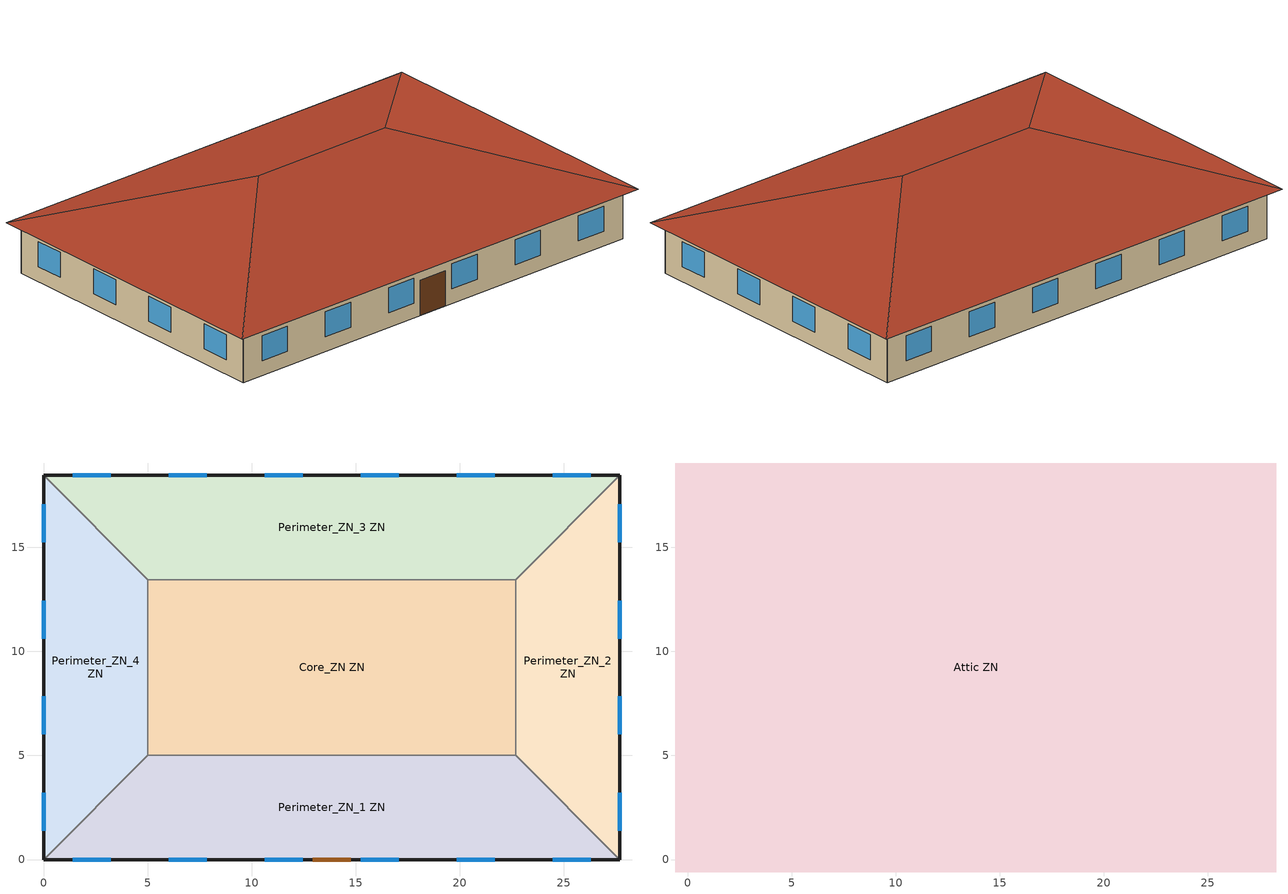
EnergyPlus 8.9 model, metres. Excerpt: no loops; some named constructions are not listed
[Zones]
Core_ZN ZN
 floor ground (Typical Insulated Carpeted 6in Slab Floor): 22.69,13.46 22.69,5 5,5 5,13.46 z0
 wall to Perimeter_ZN_2 ZN (Typical Interior Wall): 22.69,5 22.69,13.46 z0:3.05
 wall to Perimeter_ZN_3 ZN (Typical Interior Wall): 22.69,13.46 5,13.46 z0:3.05
 wall to Perimeter_ZN_1 ZN (Typical Interior Wall): 5,5 22.69,5 z0:3.05
 wall to Perimeter_ZN_4 ZN (Typical Interior Wall): 5,13.46 5,5 z0:3.05
Perimeter_ZN_1 ZN
 floor ground (Typical Insulated Carpeted 6in Slab Floor): 22.69,5 27.69,0 0,0 5,5 z0
 wall outside (Typical Insulated Wood Framed Exterior Wall R-11.24): 0,0 27.69,0 z0:3.05
 wall to Perimeter_ZN_2 ZN (Typical Interior Wall): 27.69,0 22.69,5 z0:3.05
 wall to Perimeter_ZN_4 ZN (Typical Interior Wall): 5,5 0,0 z0:3.05
 window (U 0.57 SHGC 0.49 Dbl Blue 6mm/6mm Air): 1.39,0 3.22,0 / 6.01,0 7.84,0 / 10.62,0 12.45,0 / 15.24,0 17.07,0 / 19.85,0 21.68,0 / 24.47,0 26.3,0 z0.9:2.42
 door (Typical Insulated Metal Door R-1.43): 12.93,0 14.76,0 z0:2.13
Perimeter_ZN_2 ZN
 floor ground (Typical Insulated Carpeted 6in Slab Floor): 27.69,18.46 27.69,0 22.69,5 22.69,13.46 z0
 wall outside (Typical Insulated Wood Framed Exterior Wall R-11.24): 27.69,0 27.69,18.46 z0:3.05
 wall to Perimeter_ZN_3 ZN (Typical Interior Wall): 27.69,18.46 22.69,13.46 z0:3.05
 window (U 0.57 SHGC 0.49 Dbl Blue 6mm/6mm Air): 27.69,1.39 27.69,3.22 / 27.69,6.01 27.69,7.84 / 27.69,10.62 27.69,12.45 / 27.69,15.24 27.69,17.07 z0.9:2.42
Perimeter_ZN_3 ZN
 floor ground (Typical Insulated Carpeted 6in Slab Floor): 27.69,18.46 22.69,13.46 5,13.46 0,18.46 z0
 wall outside (Typical Insulated Wood Framed Exterior Wall R-11.24): 27.69,18.46 0,18.46 z0:3.05
 wall to Perimeter_ZN_4 ZN (Typical Interior Wall): 0,18.46 5,13.46 z0:3.05
 window (U 0.57 SHGC 0.49 Dbl Blue 6mm/6mm Air): 26.3,18.46 24.47,18.46 / 21.68,18.46 19.85,18.46 / 17.07,18.46 15.24,18.46 / 12.45,18.46 10.62,18.46 / 7.84,18.46 6.01,18.46 / 3.22,18.46 1.39,18.46 z0.9:2.42
Perimeter_ZN_4 ZN
 floor ground (Typical Insulated Carpeted 6in Slab Floor): 0,18.46 5,13.46 5,5 0,0 z0
 wall outside (Typical Insulated Wood Framed Exterior Wall R-11.24): 0,18.46 0,0 z0:3.05
 window (U 0.57 SHGC 0.49 Dbl Blue 6mm/6mm Air): 0,17.07 0,15.24 / 0,12.45 0,10.62 / 0,7.84 0,6.01 / 0,3.22 0,1.39 z0.9:2.42
Attic ZN
 floor outside (Typical Insulated Exterior Mass Floor R-13.51): 28.29,19.06 28.29,-0.6 27.69,0 27.69,18.46 z3.05; 28.29,19.06 27.69,18.46 0,18.46 -0.6,19.06 z3.05; 27.69,0 28.29,-0.6 -0.6,-0.6 0,0 z3.05; -0.6,19.06 0,18.46 0,0 -0.6,-0.6 z3.05
 floor to Core_ZN ZN (Typical Interior Floor): 22.69,13.46 22.69,5 5,5 5,13.46 z3.05
 floor to Perimeter_ZN_2 ZN (Typical Interior Floor): 27.69,18.46 27.69,0 22.69,5 22.69,13.46 z3.05
 floor to Perimeter_ZN_3 ZN (Typical Interior Floor): 27.69,18.46 22.69,13.46 5,13.46 0,18.46 z3.05
 floor to Perimeter_ZN_1 ZN (Typical Interior Floor): 22.69,5 27.69,0 0,0 5,5 z3.05
 floor to Perimeter_ZN_4 ZN (Typical Interior Floor): 0,18.46 5,13.46 5,5 0,0 z3.05
 roof outside (Typical Wood Joist Attic Floor R-29.41): 18.46,9.23,6.33 28.29,-0.6,3.05 28.29,19.06,3.05; 18.46,9.23,6.33 28.29,19.06,3.05 -0.6,19.06,3.05 9.23,9.23,6.33; 9.23,9.23,6.33 -0.6,-0.6,3.05 28.29,-0.6,3.05 18.46,9.23,6.33; 9.23,9.23,6.33 -0.6,19.06,3.05 -0.6,-0.6,3.05
[MaterialProperty:GlazingSpectralData] Wavelength 1 {micron}=0.3; transmittance 1=0; front reflectance 1=0.04; back reflectance 1=0.04; Wavelength 2 {micron}=0.305; transmittance 2=0; front reflectance 2=0.04; back reflectance 2=0.04; Wavelength 3 {micron}=0.31; transmittance 3=0; front reflectance 3=0.04; back reflectance 3=0.04; Wavelength 4 {micron}=0.315; transmittance 4=0; front reflectance 4=0.04; back reflectance 4=0.04; Wavelength 5 {micron}=0.32; transmittance 5=0; front reflectance 5=0.04; back reflectance 5=0.04; Wavelength 6 {micron}=0.325; transmittance 6=0.001; front reflectance 6=0.04; back reflectance 6=0.04; Wavelength 7 {micron}=0.33; transmittance 7=0.001; front reflectance 7=0.04; back reflectance 7=0.04; Wavelength 8 {micron}=0.335; transmittance 8=0.001; front reflectance 8=0.04; back reflectance 8=0.04; Wavelength 9 {micron}=0.34; transmittance 9=0.001; front reflectance 9=0.04; back reflectance 9=0.04; Wavelength 10 {micron}=0.345; transmittance 10=0.001; front reflectance 10=0.04; back reflectance 10=0.04; Wavelength 11 {micron}=0.35; transmittance 11=0.001; front reflectance 11=0.04; back reflectance 11=0.04; Wavelength 12 {micron}=0.355; front reflectance 12=0.04; back reflectance 12=0.04; Wavelength 13 {micron}=0.36; front reflectance 13=0.041; back reflectance 13=0.041; Wavelength 14 {micron}=0.365; front reflectance 14=0.041; back reflectance 14=0.041; Wavelength 15 {micron}=0.37; front reflectance 15=0.041; back reflectance 15=0.041; Wavelength 16 {micron}=0.375; Wavelength 17 {micron}=0.38; Wavelength 18 {micron}=0.385; Wavelength 19 {micron}=0.39; Wavelength 20 {micron}=0.395; front reflectance 20=0.046; back reflectance 20=0.046; Wavelength 21 {micron}=0.4; front reflectance 21=0.047; back reflectance 21=0.047; Wavelength 22 {micron}=0.405; Wavelength 23 {micron}=0.41; Wavelength 24 {micron}=0.415; Wavelength 25 {micron}=0.42; front reflectance 25=0.053; back reflectance 25=0.053; Wavelength 26 {micron}=0.425; Wavelength 27 {micron}=0.43; Wavelength 28 {micron}=0.435; Wavelength 29 {micron}=0.44; Wavelength 30 {micron}=0.445; Wavelength 31 {micron}=0.45; Wavelength 32 {micron}=0.455; Wavelength 33 {micron}=0.46; Wavelength 34 {micron}=0.465; Wavelength 35 {micron}=0.47; front reflectance 35=0.066; back reflectance 35=0.066; Wavelength 36 {micron}=0.475; Wavelength 37 {micron}=0.48; Wavelength 38 {micron}=0.485; Wavelength 39 {micron}=0.49; front reflectance 39=0.069; back reflectance 39=0.069; Wavelength 40 {micron}=0.495; Wavelength 41 {micron}=0.5; front reflectance 41=0.07; back reflectance 41=0.07; Wavelength 42 {micron}=0.505; front reflectance 42=0.07; back reflectance 42=0.07; Wavelength 43 {micron}=0.51; Wavelength 44 {micron}=0.515; Wavelength 45 {micron}=0.52; Wavelength 46 {micron}=0.525; Wavelength 47 {micron}=0.53; Wavelength 48 {micron}=0.535; Wavelength 49 {micron}=0.54; Wavelength 50 {micron}=0.545; Wavelength 51 {micron}=0.55; Wavelength 52 {micron}=0.555; Wavelength 53 {micron}=0.56; Wavelength 54 {micron}=0.565; front reflectance 54=0.069; back reflectance 54=0.069; Wavelength 55 {micron}=0.57; Wavelength 56 {micron}=0.575; Wavelength 57 {micron}=0.58; Wavelength 58 {micron}=0.585; Wavelength 59 {micron}=0.59; Wavelength 60 {micron}=0.595; Wavelength 61 {micron}=0.6; Wavelength 62 {micron}=0.605; Wavelength 63 {micron}=0.61; Wavelength 64 {micron}=0.615; Wavelength 65 {micron}=0.62; front reflectance 65=0.065; back reflectance 65=0.065; Wavelength 66 {micron}=0.625; front reflectance 66=0.065; back reflectance 66=0.065; Wavelength 67 {micron}=0.63; Wavelength 68 {micron}=0.635; Wavelength 69 {micron}=0.64; Wavelength 70 {micron}=0.645; Wavelength 71 {micron}=0.65; front reflectance 71=0.064; back reflectance 71=0.064; Wavelength 72 {micron}=0.655; front reflectance 72=0.064; back reflectance 72=0.064; Wavelength 73 {micron}=0.66; front reflectance 73=0.064; back reflectance 73=0.064; Wavelength 74 {micron}=0.665; Wavelength 75 {micron}=0.67; Wavelength 76 {micron}=0.675; Wavelength 77 {micron}=0.68; Wavelength 78 {micron}=0.685; front reflectance 78=0.065; back reflectance 78=0.065; Wavelength 79 {micron}=0.69; front reflectance 79=0.065; back reflectance 79=0.065; Wavelength 80 {micron}=0.695; front reflectance 80=0.065; back reflectance 80=0.065; Wavelength 81 {micron}=0.7; front reflectance 81=0.065; back reflectance 81=0.065; Wavelength 82 {micron}=0.705; front reflectance 82=0.065; back reflectance 82=0.065; Wavelength 83 {micron}=0.71; Wavelength 84 {micron}=0.715; Wavelength 85 {micron}=0.72; front reflectance 85=0.066; back reflectance 85=0.066; Wavelength 86 {micron}=0.725; front reflectance 86=0.066; back reflectance 86=0.066; Wavelength 87 {micron}=0.73; front reflectance 87=0.066; back reflectance 87=0.066; Wavelength 88 {micron}=0.735; front reflectance 88=0.066; back reflectance 88=0.066; Wavelength 89 {micron}=0.74; front reflectance 89=0.066; back reflectance 89=0.066; Wavelength 90 {micron}=0.745; front reflectance 90=0.066; back reflectance 90=0.066; Wavelength 91 {micron}=0.75; front reflectance 91=0.066; back reflectance 91=0.066; Wavelength 92 {micron}=0.755; front reflectance 92=0.066; back reflectance 92=0.066; Wavelength 93 {micron}=0.76; Wavelength 94 {micron}=0.765; front reflectance 94=0.067; back reflectance 94=0.067; Wavelength 95 {micron}=0.77; front reflectance 95=0.067; back reflectance 95=0.067; Wavelength 96 {micron}=0.775; front reflectance 96=0.067; back reflectance 96=0.067; Wavelength 97 {micron}=0.78; front reflectance 97=0.067; back reflectance 97=0.067; Wavelength 98 {micron}=0.785; front reflectance 98=0.067; back reflectance 98=0.067; Wavelength 99 {micron}=0.79; front reflectance 99=0.067; back reflectance 99=0.067; Wavelength 100 {micron}=0.795; front reflectance 100=0.067; back reflectance 100=0.067; Wavelength 101 {micron}=0.8; front reflectance 101=0.067; back reflectance 101=0.067; Wavelength 102 {micron}=0.805; Wavelength 103 {micron}=0.81; Wavelength 104 {micron}=0.815; Wavelength 105 {micron}=0.82; Wavelength 106 {micron}=0.825; Wavelength 107 {micron}=0.83; front reflectance 107=0.067; back reflectance 107=0.067; Wavelength 108 {micron}=0.835; Wavelength 109 {micron}=0.84; front reflectance 109=0.067; back reflectance 109=0.067; Wavelength 110 {micron}=0.845; front reflectance 110=0.067; back reflectance 110=0.067; Wavelength 111 {micron}=0.85; front reflectance 111=0.067; back reflectance 111=0.067; Wavelength 112 {micron}=0.855; front reflectance 112=0.067; back reflectance 112=0.067; Wavelength 113 {micron}=0.86; front reflectance 113=0.067; back reflectance 113=0.067; Wavelength 114 {micron}=0.865; front reflectance 114=0.067; back reflectance 114=0.067; Wavelength 115 {micron}=0.87; front reflectance 115=0.067; back reflectance 115=0.067; Wavelength 116 {micron}=0.875; front reflectance 116=0.067; back reflectance 116=0.067; Wavelength 117 {micron}=0.88; front reflectance 117=0.067; back reflectance 117=0.067; Wavelength 118 {micron}=0.885; front reflectance 118=0.067; back reflectance 118=0.067; Wavelength 119 {micron}=0.89; front reflectance 119=0.067; back reflectance 119=0.067; Wavelength 120 {micron}=0.895; front reflectance 120=0.067; back reflectance 120=0.067; Wavelength 121 {micron}=0.9; front reflectance 121=0.066; back reflectance 121=0.066; Wavelength 122 {micron}=0.905; front reflectance 122=0.066; back reflectance 122=0.066; Wavelength 123 {micron}=0.91; front reflectance 123=0.066; back reflectance 123=0.066; Wavelength 124 {micron}=0.915; front reflectance 124=0.066; back reflectance 124=0.066; Wavelength 125 {micron}=0.92; front reflectance 125=0.066; back reflectance 125=0.066; Wavelength 126 {micron}=0.925; front reflectance 126=0.066; back reflectance 126=0.066; Wavelength 127 {micron}=0.93; Wavelength 128 {micron}=0.935; Wavelength 129 {micron}=0.94; front reflectance 129=0.065; back reflectance 129=0.065; Wavelength 130 {micron}=0.945; front reflectance 130=0.065; back reflectance 130=0.065; Wavelength 131 {micron}=0.95; front reflectance 131=0.065; back reflectance 131=0.065; Wavelength 132 {micron}=0.955; front reflectance 132=0.065; back reflectance 132=0.065; Wavelength 133 {micron}=0.96; front reflectance 133=0.065; back reflectance 133=0.065; Wavelength 134 {micron}=0.965; front reflectance 134=0.065; back reflectance 134=0.065; Wavelength 135 {micron}=0.97; front reflectance 135=0.064; back reflectance 135=0.064; Wavelength 136 {micron}=0.975; front reflectance 136=0.064; back reflectance 136=0.064; Wavelength 137 {micron}=0.98; front reflectance 137=0.064; back reflectance 137=0.064; Wavelength 138 {micron}=0.985; front reflectance 138=0.064; back reflectance 138=0.064; Wavelength 139 {micron}=0.99; front reflectance 139=0.064; back reflectance 139=0.064; Wavelength 140 {micron}=0.995; Wavelength 141 {micron}=1; Wavelength 142 {micron}=1.005; Wavelength 143 {micron}=1.01; Wavelength 144 {micron}=1.015; Wavelength 145 {micron}=1.02; Wavelength 146 {micron}=1.025; Wavelength 147 {micron}=1.03; Wavelength 148 {micron}=1.035; front reflectance 148=0.064; back reflectance 148=0.064; Wavelength 149 {micron}=1.04; front reflectance 149=0.064; back reflectance 149=0.064; Wavelength 150 {micron}=1.045; front reflectance 150=0.064; back reflectance 150=0.064; Wavelength 151 {micron}=1.05; front reflectance 151=0.064; back reflectance 151=0.064; Wavelength 152 {micron}=1.055; front reflectance 152=0.064; back reflectance 152=0.064; Wavelength 153 {micron}=1.06; front reflectance 153=0.064; back reflectance 153=0.064; Wavelength 154 {micron}=1.065; Wavelength 155 {micron}=1.07; Wavelength 156 {micron}=1.075; front reflectance 156=0.065; back reflectance 156=0.065; Wavelength 157 {micron}=1.08; front reflectance 157=0.065; back reflectance 157=0.065; Wavelength 158 {micron}=1.085; front reflectance 158=0.065; back reflectance 158=0.065; Wavelength 159 {micron}=1.09; front reflectance 159=0.065; back reflectance 159=0.065; Wavelength 160 {micron}=1.095; front reflectance 160=0.065; back reflectance 160=0.065; Wavelength 161 {micron}=1.1; front reflectance 161=0.065; back reflectance 161=0.065; Wavelength 162 {micron}=1.105; Wavelength 163 {micron}=1.11; front reflectance 163=0.066; back reflectance 163=0.066; Wavelength 164 {micron}=1.115; front reflectance 164=0.066; back reflectance 164=0.066; Wavelength 165 {micron}=1.12; front reflectance 165=0.066; back reflectance 165=0.066; Wavelength 166 {micron}=1.125; transmittance 166=0.64; front reflectance 166=0.066; back reflectance 166=0.066; Wavelength 167 {micron}=1.13; transmittance 167=0.64; front reflectance 167=0.066; back reflectance 167=0.066; Wavelength 168 {micron}=1.135; transmittance 168=0.638; front reflectance 168=0.066; back reflectance 168=0.066; Wavelength 169 {micron}=1.14; transmittance 169=0.638; front reflectance 169=0.066; back reflectance 169=0.066; Wavelength 170 {micron}=1.145; transmittance 170=0.637; front reflectance 170=0.065; back reflectance 170=0.065; Wavelength 171 {micron}=1.15; transmittance 171=0.634; front reflectance 171=0.065; back reflectance 171=0.065; Wavelength 172 {micron}=1.155; transmittance 172=0.632; front reflectance 172=0.065; back reflectance 172=0.065; Wavelength 173 {micron}=1.16; transmittance 173=0.632; front reflectance 173=0.065; back reflectance 173=0.065; Wavelength 174 {micron}=1.165; transmittance 174=0.631; front reflectance 174=0.065; back reflectance 174=0.065; Wavelength 175 {micron}=1.17; transmittance 175=0.627; front reflectance 175=0.065; back reflectance 175=0.065; Wavelength 176 {micron}=1.175; transmittance 176=0.624; front reflectance 176=0.065; back reflectance 176=0.065; Wavelength 177 {micron}=1.18; transmittance 177=0.618; front reflectance 177=0.065; back reflectance 177=0.065; Wavelength 178 {micron}=1.185; transmittance 178=0.611; front reflectance 178=0.064; back reflectance 178=0.064; Wavelength 179 {micron}=1.19; transmittance 179=0.601; front reflectance 179=0.064; back reflectance 179=0.064; Wavelength 180 {micron}=1.195; transmittance 180=0.6; front reflectance 180=0.064; back reflectance 180=0.064; Wavelength 181 {micron}=1.2; transmittance 181=0.605; front reflectance 181=0.064; back reflectance 181=0.064; Wavelength 182 {micron}=1.205; transmittance 182=0.611; front reflectance 182=0.064; back reflectance 182=0.064; Wavelength 183 {micron}=1.21; transmittance 183=0.619; front reflectance 183=0.065; back reflectance 183=0.065; Wavelength 184 {micron}=1.215; transmittance 184=0.625; front reflectance 184=0.065; back reflectance 184=0.065; Wavelength 185 {micron}=1.22; transmittance 185=0.634; front reflectance 185=0.065; back reflectance 185=0.065; Wavelength 186 {micron}=1.225; transmittance 186=0.64; front reflectance 186=0.066; back reflectance 186=0.066; Wavelength 187 {micron}=1.23; transmittance 187=0.644; front reflectance 187=0.066; back reflectance 187=0.066; Wavelength 188 {micron}=1.235; transmittance 188=0.647; front reflectance 188=0.066; back reflectance 188=0.066; Wavelength 189 {micron}=1.24; transmittance 189=0.65; front reflectance 189=0.066; back reflectance 189=0.066; Wavelength 190 {micron}=1.245; transmittance 190=0.653; front reflectance 190=0.066; back reflectance 190=0.066; Wavelength 191 {micron}=1.25; transmittance 191=0.656; front reflectance 191=0.066; back reflectance 191=0.066; Wavelength 192 {micron}=1.255; transmittance 192=0.658; front reflectance 192=0.066; back reflectance 192=0.066; Wavelength 193 {micron}=1.26; transmittance 193=0.661; front reflectance 193=0.066; back reflectance 193=0.066; Wavelength 194 {micron}=1.265; transmittance 194=0.662; front reflectance 194=0.066; back reflectance 194=0.066; Wavelength 195 {micron}=1.27; transmittance 195=0.667; front reflectance 195=0.067; back reflectance 195=0.067; Wavelength 196 {micron}=1.275; transmittance 196=0.668; front reflectance 196=0.067; back reflectance 196=0.067; Wavelength 197 {micron}=1.28; transmittance 197=0.671; front reflectance 197=0.067; back reflectance 197=0.067; Wavelength 198 {micron}=1.285; transmittance 198=0.675; front reflectance 198=0.067; back reflectance 198=0.067; Wavelength 199 {micron}=1.29; transmittance 199=0.678; front reflectance 199=0.067; back reflectance 199=0.067; Wavelength 200 {micron}=1.295; transmittance 200=0.679; front reflectance 200=0.067; back reflectance 200=0.067; Wavelength 201 {micron}=1.3; transmittance 201=0.682; front reflectance 201=0.067; back reflectance 201=0.067; Wavelength 202 {micron}=1.305; transmittance 202=0.684; front reflectance 202=0.067; back reflectance 202=0.067; Wavelength 203 {micron}=1.31; transmittance 203=0.687; front reflectance 203=0.067; back reflectance 203=0.067; Wavelength 204 {micron}=1.315; transmittance 204=0.689; front reflectance 204=0.068; back reflectance 204=0.068; Wavelength 205 {micron}=1.32; transmittance 205=0.692; front reflectance 205=0.068; back reflectance 205=0.068; Wavelength 206 {micron}=1.325; transmittance 206=0.693; front reflectance 206=0.068; back reflectance 206=0.068; Wavelength 207 {micron}=1.33; transmittance 207=0.695; front reflectance 207=0.068; back reflectance 207=0.068; Wavelength 208 {micron}=1.335; transmittance 208=0.697; front reflectance 208=0.068; back reflectance 208=0.068; Wavelength 209 {micron}=1.34; transmittance 209=0.698; front reflectance 209=0.068; back reflectance 209=0.068; Wavelength 210 {micron}=1.345; transmittance 210=0.698; front reflectance 210=0.068; back reflectance 210=0.068; Wavelength 211 {micron}=1.35; transmittance 211=0.698; front reflectance 211=0.068; back reflectance 211=0.068; Wavelength 212 {micron}=1.355; transmittance 212=0.695; front reflectance 212=0.068; back reflectance 212=0.068; Wavelength 213 {micron}=1.36; transmittance 213=0.692; front reflectance 213=0.068; back reflectance 213=0.068; Wavelength 214 {micron}=1.365; transmittance 214=0.692; front reflectance 214=0.068; back reflectance 214=0.068; Wavelength 215 {micron}=1.37; transmittance 215=0.687; front reflectance 215=0.067; back reflectance 215=0.067; Wavelength 216 {micron}=1.375; transmittance 216=0.682; front reflectance 216=0.067; back reflectance 216=0.067; Wavelength 217 {micron}=1.38; transmittance 217=0.676; front reflectance 217=0.067; back reflectance 217=0.067; Wavelength 218 {micron}=1.385; transmittance 218=0.678; front reflectance 218=0.067; back reflectance 218=0.067; Wavelength 219 {micron}=1.39; transmittance 219=0.676; front reflectance 219=0.067; back reflectance 219=0.067; Wavelength 220 {micron}=1.395; transmittance 220=0.675; front reflectance 220=0.067; back reflectance 220=0.067; Wavelength 221 {micron}=1.4; transmittance 221=0.676; front reflectance 221=0.067; back reflectance 221=0.067; Wavelength 222 {micron}=1.405; transmittance 222=0.675; front reflectance 222=0.067; back reflectance 222=0.067; Wavelength 223 {micron}=1.41; transmittance 223=0.671; front reflectance 223=0.067; back reflectance 223=0.067; Wavelength 224 {micron}=1.415; transmittance 224=0.67; front reflectance 224=0.067; back reflectance 224=0.067; Wavelength 225 {micron}=1.42; transmittance 225=0.673; front reflectance 225=0.067; back reflectance 225=0.067; Wavelength 226 {micron}=1.425; transmittance 226=0.671; front reflectance 226=0.067; back reflectance 226=0.067; Wavelength 227 {micron}=1.43; transmittance 227=0.668; front reflectance 227=0.067; back reflectance 227=0.067; Wavelength 228 {micron}=1.435; transmittance 228=0.67; front reflectance 228=0.067; back reflectance 228=0.067; Wavelength 229 {micron}=1.44; transmittance 229=0.67; front reflectance 229=0.067; back reflectance 229=0.067; Wavelength 230 {micron}=1.445; transmittance 230=0.668; front reflectance 230=0.067; back reflectance 230=0.067; Wavelength 231 {micron}=1.45; transmittance 231=0.67; front reflectance 231=0.067; back reflectance 231=0.067; Wavelength 232 {micron}=1.455; transmittance 232=0.67; front reflectance 232=0.067; back reflectance 232=0.067; Wavelength 233 {micron}=1.46; transmittance 233=0.673; front reflectance 233=0.067; back reflectance 233=0.067; Wavelength 234 {micron}=1.465; transmittance 234=0.676; front reflectance 234=0.067; back reflectance 234=0.067; Wavelength 235 {micron}=1.47; transmittance 235=0.681; front reflectance 235=0.067; back reflectance 235=0.067; Wavelength 236 {micron}=1.475; transmittance 236=0.684; front reflectance 236=0.067; back reflectance 236=0.067; Wavelength 237 {micron}=1.48; transmittance 237=0.689; front reflectance 237=0.068; back reflectance 237=0.068; Wavelength 238 {micron}=1.485; transmittance 238=0.69; front reflectance 238=0.068; back reflectance 238=0.068; Wavelength 239 {micron}=1.49; transmittance 239=0.695; front reflectance 239=0.068; back reflectance 239=0.068; Wavelength 240 {micron}=1.495; transmittance 240=0.698; front reflectance 240=0.068; back reflectance 240=0.068; Wavelength 241 {micron}=1.5; transmittance 241=0.703; front reflectance 241=0.068; back reflectance 241=0.068; Wavelength 242 {micron}=1.505; transmittance 242=0.706; front reflectance 242=0.068; back reflectance 242=0.068; Wavelength 243 {micron}=1.51; transmittance 243=0.711; front reflectance 243=0.068; back reflectance 243=0.068; Wavelength 244 {micron}=1.515; transmittance 244=0.714; front reflectance 244=0.069; back reflectance 244=0.069; Wavelength 245 {micron}=1.52; transmittance 245=0.718; front reflectance 245=0.069; back reflectance 245=0.069; Wavelength 246 {micron}=1.525; transmittance 246=0.719; front reflectance 246=0.069; back reflectance 246=0.069; Wavelength 247 {micron}=1.53; transmittance 247=0.724; front reflectance 247=0.069; back reflectance 247=0.069; Wavelength 248 {micron}=1.535; transmittance 248=0.724; front reflectance 248=0.069; back reflectance 248=0.069; Wavelength 249 {micron}=1.54; transmittance 249=0.728; front reflectance 249=0.069; back reflectance 249=0.069; Wavelength 250 {micron}=1.545; transmittance 250=0.728; front reflectance 250=0.069; back reflectance 250=0.069; Wavelength 251 {micron}=1.55; transmittance 251=0.728; front reflectance 251=0.069; back reflectance 251=0.069; Wavelength 252 {micron}=1.555; transmittance 252=0.728; front reflectance 252=0.069; back reflectance 252=0.069; Wavelength 253 {micron}=1.56; transmittance 253=0.728; front reflectance 253=0.069; back reflectance 253=0.069; Wavelength 254 {micron}=1.565; transmittance 254=0.728; front reflectance 254=0.069; back reflectance 254=0.069; Wavelength 255 {micron}=1.57; transmittance 255=0.728; front reflectance 255=0.069; back reflectance 255=0.069; Wavelength 256 {micron}=1.575; transmittance 256=0.728; front reflectance 256=0.069; back reflectance 256=0.069; Wavelength 257 {micron}=1.58; transmittance 257=0.729; front reflectance 257=0.069; back reflectance 257=0.069; Wavelength 258 {micron}=1.585; transmittance 258=0.731; front reflectance 258=0.069; back reflectance 258=0.069; Wavelength 259 {micron}=1.59; transmittance 259=0.733; front reflectance 259=0.069; back reflectance 259=0.069; Wavelength 260 {micron}=1.595; transmittance 260=0.735; front reflectance 260=0.069; back reflectance 260=0.069; Wavelength 261 {micron}=1.6; transmittance 261=0.736; front reflectance 261=0.069; back reflectance 261=0.069; Wavelength 262 {micron}=1.605; transmittance 262=0.738; front reflectance 262=0.07; back reflectance 262=0.07; Wavelength 263 {micron}=1.61; transmittance 263=0.74; front reflectance 263=0.07; back reflectance 263=0.07; Wavelength 264 {micron}=1.615; transmittance 264=0.741; front reflectance 264=0.07; back reflectance 264=0.07; Wavelength 265 {micron}=1.62; transmittance 265=0.741; front reflectance 265=0.07; back reflectance 265=0.07; Wavelength 266 {micron}=1.625; transmittance 266=0.741; front reflectance 266=0.07; back reflectance 266=0.07; Wavelength 267 {micron}=1.63; transmittance 267=0.741; front reflectance 267=0.07; back reflectance 267=0.07; Wavelength 268 {micron}=1.635; transmittance 268=0.741; front reflectance 268=0.07; back reflectance 268=0.07; Wavelength 269 {micron}=1.64; transmittance 269=0.741; front reflectance 269=0.07; back reflectance 269=0.07; Wavelength 270 {micron}=1.645; transmittance 270=0.743; front reflectance 270=0.07; back reflectance 270=0.07; Wavelength 271 {micron}=1.65; transmittance 271=0.741; front reflectance 271=0.07; back reflectance 271=0.07; Wavelength 272 {micron}=1.655; transmittance 272=0.74; front reflectance 272=0.07; back reflectance 272=0.07; Wavelength 273 {micron}=1.66; transmittance 273=0.736; front reflectance 273=0.069; back reflectance 273=0.069; Wavelength 274 {micron}=1.665; transmittance 274=0.735; front reflectance 274=0.069; back reflectance 274=0.069; Wavelength 275 {micron}=1.67; transmittance 275=0.724; front reflectance 275=0.069; back reflectance 275=0.069; Wavelength 276 {micron}=1.675; transmittance 276=0.716; front reflectance 276=0.069; back reflectance 276=0.069; Wavelength 277 {micron}=1.68; transmittance 277=0.698; front reflectance 277=0.068; back reflectance 277=0.068; Wavelength 278 {micron}=1.685; transmittance 278=0.673; front reflectance 278=0.067; back reflectance 278=0.067; Wavelength 279 {micron}=1.69; transmittance 279=0.608; front reflectance 279=0.064; back reflectance 279=0.064; Wavelength 280 {micron}=1.695; transmittance 280=0.574; front reflectance 280=0.063; back reflectance 280=0.063; Wavelength 281 {micron}=1.7; transmittance 281=0.521; front reflectance 281=0.061; back reflectance 281=0.061; Wavelength 282 {micron}=1.705; transmittance 282=0.493; front reflectance 282=0.06; back reflectance 282=0.06; Wavelength 283 {micron}=1.71; transmittance 283=0.499; front reflectance 283=0.06; back reflectance 283=0.06; Wavelength 284 {micron}=1.715; transmittance 284=0.507; front reflectance 284=0.06; back reflectance 284=0.06; Wavelength 285 {micron}=1.72; transmittance 285=0.512; front reflectance 285=0.06; back reflectance 285=0.06; Wavelength 286 {micron}=1.725; transmittance 286=0.526; front reflectance 286=0.061; back reflectance 286=0.061; Wavelength 287 {micron}=1.73; transmittance 287=0.548; front reflectance 287=0.062; back reflectance 287=0.062; Wavelength 288 {micron}=1.735; transmittance 288=0.546; front reflectance 288=0.062; back reflectance 288=0.062; Wavelength 289 {micron}=1.74; transmittance 289=0.533; front reflectance 289=0.061; back reflectance 289=0.061; Wavelength 290 {micron}=1.745; transmittance 290=0.527; front reflectance 290=0.061; back reflectance 290=0.061; Wavelength 291 {micron}=1.75; transmittance 291=0.522; front reflectance 291=0.061; back reflectance 291=0.061; Wavelength 292 {micron}=1.755; transmittance 292=0.53; front reflectance 292=0.061; back reflectance 292=0.061; Wavelength 293 {micron}=1.76; transmittance 293=0.552; front reflectance 293=0.062; back reflectance 293=0.062; Wavelength 294 {micron}=1.765; transmittance 294=0.568; front reflectance 294=0.063; back reflectance 294=0.063; Wavelength 295 {micron}=1.77; transmittance 295=0.589; front reflectance 295=0.064; back reflectance 295=0.064; Wavelength 296 {micron}=1.775; transmittance 296=0.6; front reflectance 296=0.064; back reflectance 296=0.064; Wavelength 297 {micron}=1.78; transmittance 297=0.619; front reflectance 297=0.065; back reflectance 297=0.065; Wavelength 298 {micron}=1.785; transmittance 298=0.625; front reflectance 298=0.065; back reflectance 298=0.065; Wavelength 299 {micron}=1.79; transmittance 299=0.63; front reflectance 299=0.065; back reflectance 299=0.065; Wavelength 300 {micron}=1.795; transmittance 300=0.632; front reflectance 300=0.065; back reflectance 300=0.065; Wavelength 301 {micron}=1.8; transmittance 301=0.635; front reflectance 301=0.065; back reflectance 301=0.065; Wavelength 302 {micron}=1.805; transmittance 302=0.637; front reflectance 302=0.065; back reflectance 302=0.065; Wavelength 303 {micron}=1.81; transmittance 303=0.638; front reflectance 303=0.066; back reflectance 303=0.066; Wavelength 304 {micron}=1.815; transmittance 304=0.638; front reflectance 304=0.066; back reflectance 304=0.066; Wavelength 305 {micron}=1.82; transmittance 305=0.638; front reflectance 305=0.066; back reflectance 305=0.066; Wavelength 306 {micron}=1.825; transmittance 306=0.64; front reflectance 306=0.066; back reflectance 306=0.066; Wavelength 307 {micron}=1.83; transmittance 307=0.646; front reflectance 307=0.066; back reflectance 307=0.066; Wavelength 308 {micron}=1.835; transmittance 308=0.649; front reflectance 308=0.066; back reflectance 308=0.066; Wavelength 309 {micron}=1.84; transmittance 309=0.656; front reflectance 309=0.066; back reflectance 309=0.066; Wavelength 310 {micron}=1.845; transmittance 310=0.658; front reflectance 310=0.066; back reflectance 310=0.066; Wavelength 311 {micron}=1.85; transmittance 311=0.667; front reflectance 311=0.067; back reflectance 311=0.067; Wavelength 312 {micron}=1.855; transmittance 312=0.673; front reflectance 312=0.067; back reflectance 312=0.067; Wavelength 313 {micron}=1.86; transmittance 313=0.681; front reflectance 313=0.067; back reflectance 313=0.067; Wavelength 314 {micron}=1.865; transmittance 314=0.681; front reflectance 314=0.067; back reflectance 314=0.067; Wavelength 315 {micron}=1.87; transmittance 315=0.684; front reflectance 315=0.067; back reflectance 315=0.067; Wavelength 316 {micron}=1.875; transmittance 316=0.687; front reflectance 316=0.067; back reflectance 316=0.067; Wavelength 317 {micron}=1.88; transmittance 317=0.687; front reflectance 317=0.067; back reflectance 317=0.067; Wavelength 318 {micron}=1.885; transmittance 318=0.685; front reflectance 318=0.067; back reflectance 318=0.067; Wavelength 319 {micron}=1.89; transmittance 319=0.685; front reflectance 319=0.067; back reflectance 319=0.067; Wavelength 320 {micron}=1.895; transmittance 320=0.685; front reflectance 320=0.067; back reflectance 320=0.067; Wavelength 321 {micron}=1.9; transmittance 321=0.689; front reflectance 321=0.068; back reflectance 321=0.068; Wavelength 322 {micron}=1.905; transmittance 322=0.682; front reflectance 322=0.067; back reflectance 322=0.067; Wavelength 323 {micron}=1.91; transmittance 323=0.682; front reflectance 323=0.067; back reflectance 323=0.067; Wavelength 324 {micron}=1.915; transmittance 324=0.679; front reflectance 324=0.067; back reflectance 324=0.067; Wavelength 325 {micron}=1.92; transmittance 325=0.681; front reflectance 325=0.067; back reflectance 325=0.067; Wavelength 326 {micron}=1.925; transmittance 326=0.678; front reflectance 326=0.067; back reflectance 326=0.067; Wavelength 327 {micron}=1.93; transmittance 327=0.679; front reflectance 327=0.067; back reflectance 327=0.067; Wavelength 328 {micron}=1.935; transmittance 328=0.679; front reflectance 328=0.067; back reflectance 328=0.067; Wavelength 329 {micron}=1.94; transmittance 329=0.679; front reflectance 329=0.067; back reflectance 329=0.067; Wavelength 330 {micron}=1.945; transmittance 330=0.681; front reflectance 330=0.067; back reflectance 330=0.067; Wavelength 331 {micron}=1.95; transmittance 331=0.684; front reflectance 331=0.067; back reflectance 331=0.067; Wavelength 332 {micron}=1.955; transmittance 332=0.685; front reflectance 332=0.067; back reflectance 332=0.067; Wavelength 333 {micron}=1.96; transmittance 333=0.687; front reflectance 333=0.067; back reflectance 333=0.067; Wavelength 334 {micron}=1.965; transmittance 334=0.685; front reflectance 334=0.067; back reflectance 334=0.067; Wavelength 335 {micron}=1.97; transmittance 335=0.685; front reflectance 335=0.067; back reflectance 335=0.067; Wavelength 336 {micron}=1.975; transmittance 336=0.687; front reflectance 336=0.067; back reflectance 336=0.067; Wavelength 337 {micron}=1.98; transmittance 337=0.684; front reflectance 337=0.067; back reflectance 337=0.067; Wavelength 338 {micron}=1.985; transmittance 338=0.684; front reflectance 338=0.067; back reflectance 338=0.067; Wavelength 339 {micron}=1.99; transmittance 339=0.682; front reflectance 339=0.067; back reflectance 339=0.067; Wavelength 340 {micron}=1.995; transmittance 340=0.681; front reflectance 340=0.067; back reflectance 340=0.067; Wavelength 341 {micron}=2; transmittance 341=0.678; front reflectance 341=0.067; back reflectance 341=0.067; Wavelength 342 {micron}=2.005; transmittance 342=0.673; front reflectance 342=0.067; back reflectance 342=0.067; Wavelength 343 {micron}=2.01; transmittance 343=0.662; front reflectance 343=0.066; back reflectance 343=0.066; Wavelength 344 {micron}=2.015; transmittance 344=0.655; front reflectance 344=0.066; back reflectance 344=0.066; Wavelength 345 {micron}=2.02; transmittance 345=0.646; front reflectance 345=0.066; back reflectance 345=0.066; Wavelength 346 {micron}=2.025; transmittance 346=0.638; front reflectance 346=0.066; back reflectance 346=0.066; Wavelength 347 {micron}=2.03; transmittance 347=0.63; front reflectance 347=0.065; back reflectance 347=0.065; Wavelength 348 {micron}=2.035; transmittance 348=0.622; front reflectance 348=0.065; back reflectance 348=0.065; Wavelength 349 {micron}=2.04; transmittance 349=0.614; front reflectance 349=0.065; back reflectance 349=0.065; Wavelength 350 {micron}=2.045; transmittance 350=0.608; front reflectance 350=0.064; back reflectance 350=0.064; Wavelength 351 {micron}=2.05; transmittance 351=0.598; front reflectance 351=0.064; back reflectance 351=0.064; Wavelength 352 {micron}=2.055; transmittance 352=0.593; front reflectance 352=0.064; back reflectance 352=0.064; Wavelength 353 {micron}=2.06; transmittance 353=0.582; front reflectance 353=0.063; back reflectance 353=0.063; Wavelength 354 {micron}=2.065; transmittance 354=0.575; front reflectance 354=0.063; back reflectance 354=0.063; Wavelength 355 {micron}=2.07; transmittance 355=0.569; front reflectance 355=0.063; back reflectance 355=0.063; Wavelength 356 {micron}=2.075; transmittance 356=0.568; front reflectance 356=0.063; back reflectance 356=0.063; Wavelength 357 {micron}=2.08; transmittance 357=0.565; front reflectance 357=0.063; back reflectance 357=0.063; Wavelength 358 {micron}=2.085; transmittance 358=0.565; front reflectance 358=0.063; back reflectance 358=0.063; Wavelength 359 {micron}=2.09; transmittance 359=0.566; front reflectance 359=0.063; back reflectance 359=0.063; Wavelength 360 {micron}=2.095; transmittance 360=0.566; front reflectance 360=0.063; back reflectance 360=0.063; Wavelength 361 {micron}=2.1; transmittance 361=0.57; front reflectance 361=0.063; back reflectance 361=0.063; Wavelength 362 {micron}=2.105; transmittance 362=0.571; front reflectance 362=0.063; back reflectance 362=0.063; Wavelength 363 {micron}=2.11; transmittance 363=0.575; front reflectance 363=0.063; back reflectance 363=0.063; Wavelength 364 {micron}=2.115; transmittance 364=0.577; front reflectance 364=0.063; back reflectance 364=0.063; Wavelength 365 {micron}=2.12; transmittance 365=0.581; front reflectance 365=0.063; back reflectance 365=0.063; Wavelength 366 {micron}=2.125; transmittance 366=0.582; front reflectance 366=0.063; back reflectance 366=0.063; Wavelength 367 {micron}=2.13; transmittance 367=0.582; front reflectance 367=0.063; back reflectance 367=0.063; Wavelength 368 {micron}=2.135; transmittance 368=0.581; front reflectance 368=0.063; back reflectance 368=0.063; Wavelength 369 {micron}=2.14; transmittance 369=0.582; front reflectance 369=0.063; back reflectance 369=0.063; Wavelength 370 {micron}=2.145; transmittance 370=0.583; front reflectance 370=0.063; back reflectance 370=0.063; Wavelength 371 {micron}=2.15; transmittance 371=0.586; front reflectance 371=0.063; back reflectance 371=0.063; Wavelength 372 {micron}=2.155; transmittance 372=0.585; front reflectance 372=0.063; back reflectance 372=0.063; Wavelength 373 {micron}=2.16; transmittance 373=0.585; front reflectance 373=0.063; back reflectance 373=0.063; Wavelength 374 {micron}=2.165; transmittance 374=0.585; front reflectance 374=0.063; back reflectance 374=0.063; Wavelength 375 {micron}=2.17; transmittance 375=0.585; front reflectance 375=0.063; back reflectance 375=0.063; Wavelength 376 {micron}=2.175; transmittance 376=0.585; front reflectance 376=0.063; back reflectance 376=0.063; Wavelength 377 {micron}=2.18; transmittance 377=0.583; front reflectance 377=0.063; back reflectance 377=0.063; Wavelength 378 {micron}=2.185; transmittance 378=0.581; front reflectance 378=0.063; back reflectance 378=0.063; Wavelength 379 {micron}=2.19; transmittance 379=0.573; front reflectance 379=0.063; back reflectance 379=0.063; Wavelength 380 {micron}=2.195; transmittance 380=0.569; front reflectance 380=0.063; back reflectance 380=0.063; Wavelength 381 {micron}=2.2; transmittance 381=0.56; front reflectance 381=0.062; back reflectance 381=0.062; Wavelength 382 {micron}=2.205; transmittance 382=0.556; front reflectance 382=0.062; back reflectance 382=0.062; Wavelength 383 {micron}=2.21; transmittance 383=0.551; front reflectance 383=0.062; back reflectance 383=0.062; Wavelength 384 {micron}=2.215; transmittance 384=0.545; front reflectance 384=0.062; back reflectance 384=0.062; Wavelength 385 {micron}=2.22; transmittance 385=0.532; front reflectance 385=0.061; back reflectance 385=0.061; Wavelength 386 {micron}=2.225; transmittance 386=0.521; front reflectance 386=0.061; back reflectance 386=0.061; Wavelength 387 {micron}=2.23; transmittance 387=0.505; front reflectance 387=0.06; back reflectance 387=0.06; Wavelength 388 {micron}=2.235; transmittance 388=0.486; front reflectance 388=0.059; back reflectance 388=0.059; Wavelength 389 {micron}=2.24; transmittance 389=0.456; front reflectance 389=0.058; back reflectance 389=0.058; Wavelength 390 {micron}=2.245; transmittance 390=0.429; front reflectance 390=0.057; back reflectance 390=0.057; Wavelength 391 {micron}=2.25; transmittance 391=0.375; front reflectance 391=0.055; back reflectance 391=0.055; Wavelength 392 {micron}=2.255; transmittance 392=0.33; front reflectance 392=0.053; back reflectance 392=0.053; Wavelength 393 {micron}=2.26; transmittance 393=0.263; front reflectance 393=0.051; back reflectance 393=0.051; Wavelength 394 {micron}=2.265; transmittance 394=0.22; front reflectance 394=0.049; back reflectance 394=0.049; Wavelength 395 {micron}=2.27; transmittance 395=0.167; front reflectance 395=0.047; back reflectance 395=0.047; Wavelength 396 {micron}=2.275; transmittance 396=0.142; front reflectance 396=0.046; back reflectance 396=0.046; Wavelength 397 {micron}=2.28; transmittance 397=0.111; front reflectance 397=0.044; back reflectance 397=0.044; Wavelength 398 {micron}=2.285; transmittance 398=0.093; front reflectance 398=0.044; back reflectance 398=0.044; Wavelength 399 {micron}=2.29; transmittance 399=0.076; front reflectance 399=0.043; back reflectance 399=0.043; Wavelength 400 {micron}=2.295; transmittance 400=0.063; front reflectance 400=0.043; back reflectance 400=0.043; Wavelength 401 {micron}=2.3; transmittance 401=0.052; front reflectance 401=0.042; back reflectance 401=0.042; Wavelength 402 {micron}=2.305; transmittance 402=0.049; front reflectance 402=0.042; back reflectance 402=0.042; Wavelength 403 {micron}=2.31; transmittance 403=0.057; front reflectance 403=0.042; back reflectance 403=0.042; Wavelength 404 {micron}=2.315; transmittance 404=0.068; front reflectance 404=0.043; back reflectance 404=0.043; Wavelength 405 {micron}=2.32; transmittance 405=0.084; front reflectance 405=0.043; back reflectance 405=0.043; Wavelength 406 {micron}=2.325; transmittance 406=0.089; front reflectance 406=0.044; back reflectance 406=0.044; Wavelength 407 {micron}=2.33; transmittance 407=0.097; front reflectance 407=0.044; back reflectance 407=0.044; Wavelength 408 {micron}=2.335; transmittance 408=0.099; front reflectance 408=0.044; back reflectance 408=0.044; Wavelength 409 {micron}=2.34; transmittance 409=0.1; front reflectance 409=0.044; back reflectance 409=0.044; Wavelength 410 {micron}=2.345; transmittance 410=0.1; front reflectance 410=0.044; back reflectance 410=0.044; Wavelength 411 {micron}=2.35; transmittance 411=0.101; front reflectance 411=0.044; back reflectance 411=0.044; Wavelength 412 {micron}=2.355; transmittance 412=0.11; front reflectance 412=0.044; back reflectance 412=0.044; Wavelength 413 {micron}=2.36; transmittance 413=0.121; front reflectance 413=0.045; back reflectance 413=0.045; Wavelength 414 {micron}=2.365; transmittance 414=0.125; front reflectance 414=0.045; back reflectance 414=0.045; Wavelength 415 {micron}=2.37; transmittance 415=0.13; front reflectance 415=0.045; back reflectance 415=0.045; Wavelength 416 {micron}=2.375; transmittance 416=0.132; front reflectance 416=0.045; back reflectance 416=0.045; Wavelength 417 {micron}=2.38; transmittance 417=0.131; front reflectance 417=0.045; back reflectance 417=0.045; Wavelength 418 {micron}=2.385; transmittance 418=0.131; front reflectance 418=0.045; back reflectance 418=0.045; Wavelength 419 {micron}=2.39; transmittance 419=0.134; front reflectance 419=0.045; back reflectance 419=0.045; Wavelength 420 {micron}=2.395; transmittance 420=0.138; front reflectance 420=0.046; back reflectance 420=0.046; Wavelength 421 {micron}=2.4; transmittance 421=0.143; front reflectance 421=0.046; back reflectance 421=0.046; Wavelength 422 {micron}=2.405; transmittance 422=0.148; front reflectance 422=0.046; back reflectance 422=0.046; Wavelength 423 {micron}=2.41; transmittance 423=0.153; front reflectance 423=0.046; back reflectance 423=0.046; Wavelength 424 {micron}=2.415; transmittance 424=0.152; front reflectance 424=0.046; back reflectance 424=0.046; Wavelength 425 {micron}=2.42; transmittance 425=0.149; front reflectance 425=0.046; back reflectance 425=0.046; Wavelength 426 {micron}=2.425; transmittance 426=0.144; front reflectance 426=0.046; back reflectance 426=0.046; Wavelength 427 {micron}=2.43; transmittance 427=0.132; front reflectance 427=0.045; back reflectance 427=0.045; Wavelength 428 {micron}=2.435; transmittance 428=0.128; front reflectance 428=0.045; back reflectance 428=0.045; Wavelength 429 {micron}=2.44; transmittance 429=0.125; front reflectance 429=0.045; back reflectance 429=0.045; Wavelength 430 {micron}=2.445; transmittance 430=0.124; front reflectance 430=0.045; back reflectance 430=0.045; Wavelength 431 {micron}=2.45; transmittance 431=0.116; front reflectance 431=0.045; back reflectance 431=0.045; Wavelength 432 {micron}=2.455; transmittance 432=0.113; front reflectance 432=0.045; back reflectance 432=0.045; Wavelength 433 {micron}=2.46; transmittance 433=0.114; front reflectance 433=0.045; back reflectance 433=0.045; Wavelength 434 {micron}=2.465; transmittance 434=0.117; front reflectance 434=0.045; back reflectance 434=0.045; Wavelength 435 {micron}=2.47; transmittance 435=0.126; front reflectance 435=0.045; back reflectance 435=0.045; Wavelength 436 {micron}=2.475; transmittance 436=0.128; front reflectance 436=0.045; back reflectance 436=0.045; Wavelength 437 {micron}=2.48; transmittance 437=0.129; front reflectance 437=0.045; back reflectance 437=0.045; Wavelength 438 {micron}=2.485; transmittance 438=0.135; front reflectance 438=0.045; back reflectance 438=0.045; Wavelength 439 {micron}=2.49; transmittance 439=0.145; front reflectance 439=0.046; back reflectance 439=0.046; Wavelength 440 {micron}=2.495; transmittance 440=0.15; front reflectance 440=0.046; back reflectance 440=0.046; Wavelength 441 {micron}=2.5; transmittance 441=0.155; front reflectance 441=0.046; back reflectance 441=0.046
Name | transmittance 12 | transmittance 13 | transmittance 14 | transmittance 15 | transmittance 16 | front reflectance 16 | back reflectance 16 | transmittance 17 | front reflectance 17 | back reflectance 17 | transmittance 18 | front reflectance 18 | back reflectance 18 | transmittance 19 | front reflectance 19 | back reflectance 19 | transmittance 20 | transmittance 21 | transmittance 22 | front reflectance 22 | back reflectance 22 | transmittance 23 | front reflectance 23 | back reflectance 23 | transmittance 24 | front reflectance 24 | back reflectance 24 | transmittance 25 | transmittance 26 | front reflectance 26 | back reflectance 26 | transmittance 27 | front reflectance 27 | back reflectance 27 | transmittance 28 | front reflectance 28 | back reflectance 28 | transmittance 29 | front reflectance 29 | back reflectance 29 | transmittance 30 | front reflectance 30 | back reflectance 30 | transmittance 31 | front reflectance 31 | back reflectance 31 | transmittance 32 | front reflectance 32 | back reflectance 32 | transmittance 33 | front reflectance 33 | back reflectance 33 | transmittance 34 | front reflectance 34 | back reflectance 34 | transmittance 35 | transmittance 36 | front reflectance 36 | back reflectance 36 | transmittance 37 | front reflectance 37 | back reflectance 37 | transmittance 38 | front reflectance 38 | back reflectance 38 | transmittance 39 | transmittance 40 | front reflectance 40 | back reflectance 40 | transmittance 41 | transmittance 42 | transmittance 43 | front reflectance 43 | back reflectance 43 | transmittance 44 | front reflectance 44 | back reflectance 44 | transmittance 45 | front reflectance 45 | back reflectance 45 | transmittance 46 | front reflectance 46 | back reflectance 46 | transmittance 47 | front reflectance 47 | back reflectance 47 | transmittance 48 | front reflectance 48 | back reflectance 48 | transmittance 49 | front reflectance 49 | back reflectance 49 | transmittance 50 | front reflectance 50 | back reflectance 50 | transmittance 51 | front reflectance 51 | back reflectance 51 | transmittance 52 | front reflectance 52 | back reflectance 52 | transmittance 53 | front reflectance 53 | back reflectance 53 | transmittance 54 | transmittance 55 | front reflectance 55 | back reflectance 55 | transmittance 56 | front reflectance 56 | back reflectance 56 | transmittance 57 | front reflectance 57 | back reflectance 57 | transmittance 58 | front reflectance 58 | back reflectance 58 | transmittance 59 | front reflectance 59 | back reflectance 59 | transmittance 60 | front reflectance 60 | back reflectance 60 | transmittance 61 | front reflectance 61 | back reflectance 61 | transmittance 62 | front reflectance 62 | back reflectance 62 | transmittance 63 | front reflectance 63 | back reflectance 63 | transmittance 64 | front reflectance 64 | back reflectance 64 | transmittance 65 | transmittance 66 | transmittance 67 | front reflectance 67 | back reflectance 67 | transmittance 68 | front reflectance 68 | back reflectance 68 | transmittance 69 | front reflectance 69 | back reflectance 69 | transmittance 70 | front reflectance 70 | back reflectance 70 | transmittance 71 | transmittance 72 | transmittance 73 | transmittance 74 | front reflectance 74 | back reflectance 74 | transmittance 75 | front reflectance 75 | back reflectance 75 | transmittance 76 | front reflectance 76 | back reflectance 76 | transmittance 77 | front reflectance 77 | back reflectance 77 | transmittance 78 | transmittance 79 | transmittance 80 | transmittance 81 | transmittance 82 | transmittance 83 | front reflectance 83 | back reflectance 83 | transmittance 84 | front reflectance 84 | back reflectance 84 | transmittance 85 | transmittance 86 | transmittance 87 | transmittance 88 | transmittance 89 | transmittance 90 | transmittance 91 | transmittance 92 | transmittance 93 | front reflectance 93 | back reflectance 93 | transmittance 94 | transmittance 95 | transmittance 96 | transmittance 97 | transmittance 98 | transmittance 99 | transmittance 100 | transmittance 101 | transmittance 102 | front reflectance 102 | back reflectance 102 | transmittance 103 | front reflectance 103 | back reflectance 103 | transmittance 104 | front reflectance 104 | back reflectance 104 | transmittance 105 | front reflectance 105 | back reflectance 105 | transmittance 106 | front reflectance 106 | back reflectance 106 | transmittance 107 | transmittance 108 | front reflectance 108 | back reflectance 108 | transmittance 109 | transmittance 110 | transmittance 111 | transmittance 112 | transmittance 113 | transmittance 114 | transmittance 115 | transmittance 116 | transmittance 117 | transmittance 118 | transmittance 119 | transmittance 120 | transmittance 121 | transmittance 122 | transmittance 123 | transmittance 124 | transmittance 125 | transmittance 126 | transmittance 127 | front reflectance 127 | back reflectance 127 | transmittance 128 | front reflectance 128 | back reflectance 128 | transmittance 129 | transmittance 130 | transmittance 131 | transmittance 132 | transmittance 133 | transmittance 134 | transmittance 135 | transmittance 136 | transmittance 137 | transmittance 138 | transmittance 139 | transmittance 140 | front reflectance 140 | back reflectance 140 | transmittance 141 | front reflectance 141 | back reflectance 141 | transmittance 142 | front reflectance 142 | back reflectance 142 | transmittance 143 | front reflectance 143 | back reflectance 143 | transmittance 144 | front reflectance 144 | back reflectance 144 | transmittance 145 | front reflectance 145 | back reflectance 145 | transmittance 146 | front reflectance 146 | back reflectance 146 | transmittance 147 | front reflectance 147 | back reflectance 147 | transmittance 148 | transmittance 149 | transmittance 150 | transmittance 151 | transmittance 152 | transmittance 153 | transmittance 154 | front reflectance 154 | back reflectance 154 | transmittance 155 | front reflectance 155 | back reflectance 155 | transmittance 156 | transmittance 157 | transmittance 158 | transmittance 159 | transmittance 160 | transmittance 161 | transmittance 162 | front reflectance 162 | back reflectance 162 | transmittance 163 | transmittance 164 | transmittance 165
WO18RT25SP | 0.01 | 0.018 | 0.025 | 0.035 | 0.049 | 0.042 | 0.042 | 0.068 | 0.043 | 0.043 | 0.096 | 0.044 | 0.044 | 0.134 | 0.045 | 0.045 | 0.156 | 0.181 | 0.213 | 0.049 | 0.049 | 0.248 | 0.05 | 0.05 | 0.294 | 0.052 | 0.052 | 0.337 | 0.375 | 0.055 | 0.055 | 0.426 | 0.057 | 0.057 | 0.464 | 0.059 | 0.059 | 0.506 | 0.06 | 0.06 | 0.541 | 0.062 | 0.062 | 0.571 | 0.063 | 0.063 | 0.596 | 0.064 | 0.064 | 0.618 | 0.065 | 0.065 | 0.64 | 0.066 | 0.066 | 0.662 | 0.679 | 0.067 | 0.067 | 0.699 | 0.068 | 0.068 | 0.715 | 0.069 | 0.069 | 0.731 | 0.743 | 0.07 | 0.07 | 0.753 | 0.755 | 0.753 | 0.07 | 0.07 | 0.75 | 0.07 | 0.07 | 0.746 | 0.07 | 0.07 | 0.745 | 0.07 | 0.07 | 0.745 | 0.07 | 0.07 | 0.745 | 0.07 | 0.07 | 0.745 | 0.07 | 0.07 | 0.745 | 0.07 | 0.07 | 0.745 | 0.07 | 0.07 | 0.743 | 0.07 | 0.07 | 0.74 | 0.07 | 0.07 | 0.736 | 0.729 | 0.069 | 0.069 | 0.722 | 0.069 | 0.069 | 0.714 | 0.069 | 0.069 | 0.705 | 0.068 | 0.068 | 0.693 | 0.068 | 0.068 | 0.682 | 0.067 | 0.067 | 0.673 | 0.067 | 0.067 | 0.664 | 0.067 | 0.067 | 0.655 | 0.066 | 0.066 | 0.646 | 0.066 | 0.066 | 0.637 | 0.63 | 0.624 | 0.065 | 0.065 | 0.619 | 0.065 | 0.065 | 0.616 | 0.065 | 0.065 | 0.614 | 0.065 | 0.065 | 0.611 | 0.611 | 0.612 | 0.614 | 0.065 | 0.065 | 0.616 | 0.065 | 0.065 | 0.618 | 0.065 | 0.065 | 0.621 | 0.065 | 0.065 | 0.624 | 0.627 | 0.628 | 0.632 | 0.635 | 0.639 | 0.066 | 0.066 | 0.644 | 0.066 | 0.066 | 0.646 | 0.646 | 0.649 | 0.65 | 0.652 | 0.655 | 0.658 | 0.659 | 0.666 | 0.067 | 0.067 | 0.668 | 0.671 | 0.676 | 0.678 | 0.681 | 0.682 | 0.682 | 0.687 | 0.689 | 0.068 | 0.068 | 0.688 | 0.068 | 0.068 | 0.689 | 0.068 | 0.068 | 0.689 | 0.068 | 0.068 | 0.689 | 0.068 | 0.068 | 0.687 | 0.689 | 0.068 | 0.068 | 0.687 | 0.685 | 0.682 | 0.682 | 0.679 | 0.678 | 0.678 | 0.678 | 0.675 | 0.671 | 0.665 | 0.665 | 0.662 | 0.656 | 0.65 | 0.648 | 0.644 | 0.644 | 0.638 | 0.066 | 0.066 | 0.638 | 0.066 | 0.066 | 0.632 | 0.63 | 0.627 | 0.622 | 0.619 | 0.617 | 0.612 | 0.607 | 0.607 | 0.605 | 0.596 | 0.59 | 0.064 | 0.064 | 0.591 | 0.064 | 0.064 | 0.59 | 0.064 | 0.064 | 0.59 | 0.064 | 0.064 | 0.589 | 0.064 | 0.064 | 0.59 | 0.064 | 0.064 | 0.59 | 0.064 | 0.064 | 0.591 | 0.064 | 0.064 | 0.593 | 0.596 | 0.6 | 0.604 | 0.608 | 0.611 | 0.613 | 0.065 | 0.065 | 0.615 | 0.065 | 0.065 | 0.617 | 0.619 | 0.624 | 0.629 | 0.633 | 0.636 | 0.638 | 0.066 | 0.066 | 0.64 | 0.64 | 0.64
WO18RT27SP | 0.008 | 0.013 | 0.018 | 0.024 | 0.033 | 0.041 | 0.041 | 0.045 | 0.042 | 0.042 | 0.066 | 0.043 | 0.043 | 0.106 | 0.044 | 0.044 | 0.14 | 0.17 | 0.201 | 0.048 | 0.048 | 0.235 | 0.049 | 0.049 | 0.278 | 0.051 | 0.051 | 0.319 | 0.357 | 0.054 | 0.054 | 0.407 | 0.056 | 0.056 | 0.443 | 0.058 | 0.058 | 0.486 | 0.059 | 0.059 | 0.52 | 0.061 | 0.061 | 0.55 | 0.062 | 0.062 | 0.575 | 0.063 | 0.063 | 0.597 | 0.064 | 0.064 | 0.619 | 0.065 | 0.065 | 0.642 | 0.661 | 0.066 | 0.066 | 0.682 | 0.067 | 0.067 | 0.7 | 0.068 | 0.068 | 0.718 | 0.731 | 0.069 | 0.069 | 0.74 | 0.74 | 0.735 | 0.069 | 0.069 | 0.728 | 0.069 | 0.069 | 0.722 | 0.069 | 0.069 | 0.719 | 0.069 | 0.069 | 0.718 | 0.069 | 0.069 | 0.719 | 0.069 | 0.069 | 0.72 | 0.069 | 0.069 | 0.72 | 0.069 | 0.069 | 0.721 | 0.069 | 0.069 | 0.72 | 0.069 | 0.069 | 0.718 | 0.069 | 0.069 | 0.715 | 0.708 | 0.068 | 0.068 | 0.701 | 0.068 | 0.068 | 0.693 | 0.068 | 0.068 | 0.684 | 0.067 | 0.067 | 0.673 | 0.067 | 0.067 | 0.662 | 0.066 | 0.066 | 0.653 | 0.066 | 0.066 | 0.645 | 0.066 | 0.066 | 0.636 | 0.065 | 0.065 | 0.628 | 0.065 | 0.065 | 0.62 | 0.613 | 0.608 | 0.064 | 0.064 | 0.604 | 0.064 | 0.064 | 0.601 | 0.064 | 0.064 | 0.599 | 0.064 | 0.064 | 0.597 | 0.598 | 0.6 | 0.602 | 0.064 | 0.064 | 0.604 | 0.064 | 0.064 | 0.607 | 0.064 | 0.064 | 0.61 | 0.064 | 0.064 | 0.613 | 0.617 | 0.619 | 0.623 | 0.627 | 0.631 | 0.065 | 0.065 | 0.637 | 0.065 | 0.065 | 0.639 | 0.639 | 0.643 | 0.645 | 0.647 | 0.65 | 0.653 | 0.655 | 0.662 | 0.066 | 0.066 | 0.665 | 0.668 | 0.673 | 0.675 | 0.678 | 0.68 | 0.68 | 0.685 | 0.686 | 0.067 | 0.067 | 0.686 | 0.067 | 0.067 | 0.687 | 0.067 | 0.067 | 0.687 | 0.067 | 0.067 | 0.687 | 0.067 | 0.067 | 0.686 | 0.687 | 0.067 | 0.067 | 0.685 | 0.684 | 0.681 | 0.681 | 0.678 | 0.676 | 0.676 | 0.676 | 0.673 | 0.67 | 0.664 | 0.663 | 0.661 | 0.654 | 0.648 | 0.646 | 0.642 | 0.642 | 0.636 | 0.065 | 0.065 | 0.636 | 0.065 | 0.065 | 0.63 | 0.627 | 0.624 | 0.62 | 0.617 | 0.614 | 0.609 | 0.604 | 0.604 | 0.602 | 0.593 | 0.587 | 0.063 | 0.063 | 0.587 | 0.063 | 0.063 | 0.586 | 0.063 | 0.063 | 0.585 | 0.063 | 0.063 | 0.585 | 0.063 | 0.063 | 0.585 | 0.063 | 0.063 | 0.586 | 0.063 | 0.063 | 0.587 | 0.063 | 0.063 | 0.589 | 0.592 | 0.596 | 0.6 | 0.604 | 0.607 | 0.61 | 0.064 | 0.064 | 0.612 | 0.064 | 0.064 | 0.614 | 0.616 | 0.622 | 0.627 | 0.631 | 0.634 | 0.636 | 0.065 | 0.065 | 0.639 | 0.639 | 0.639
